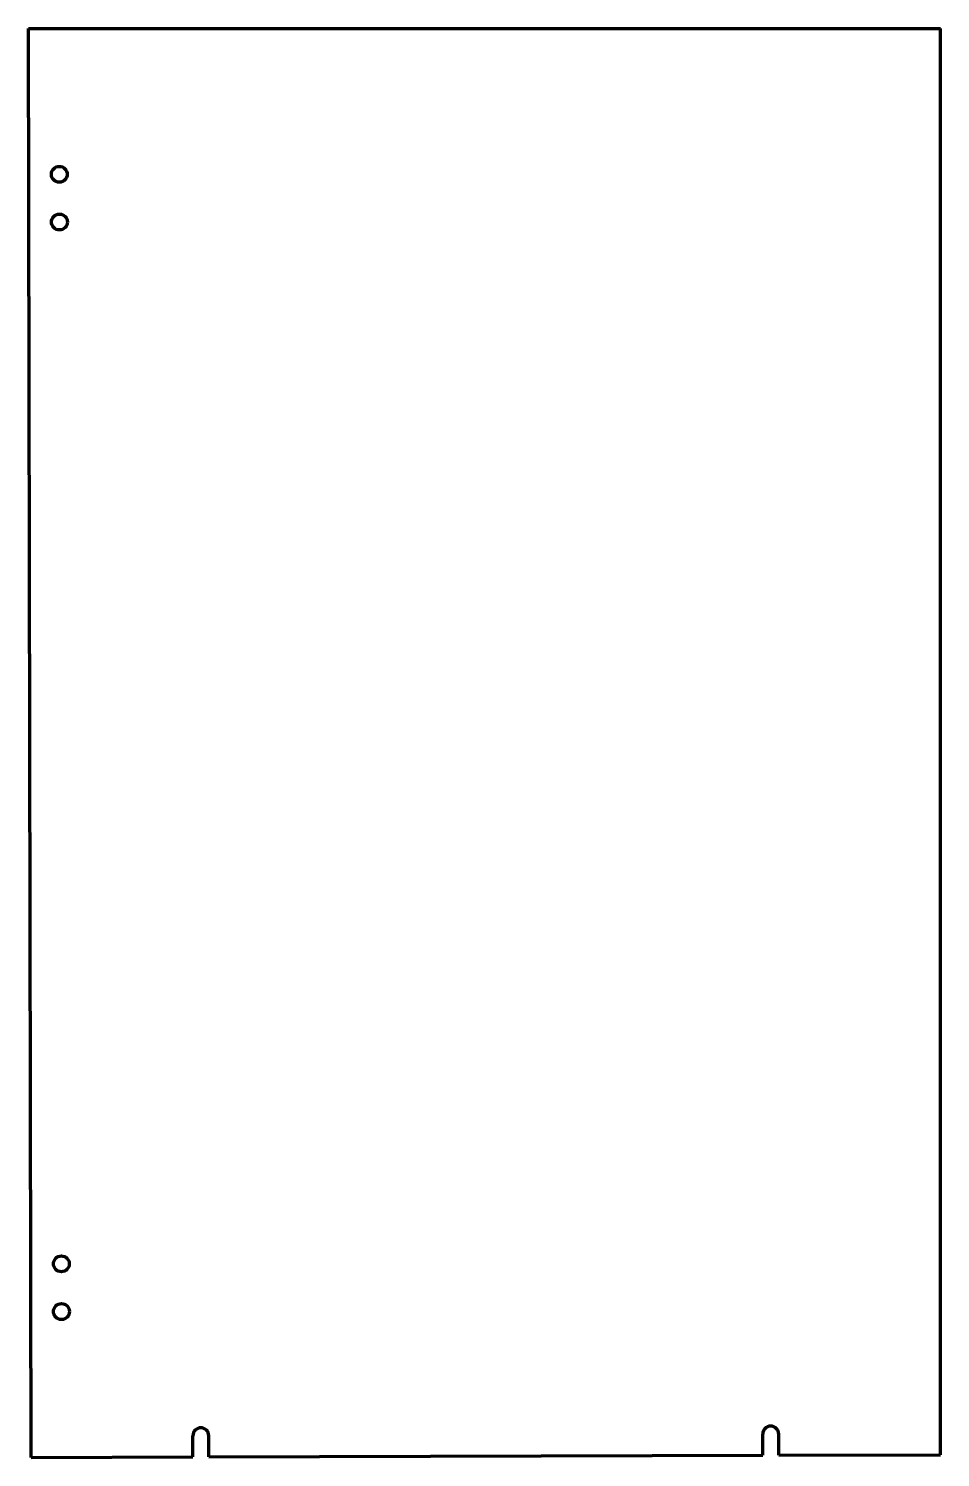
# Model space of a CAD drawing. Header units: inches. Extents: x 0 to 43, y 0 to 67.4.
import ezdxf

# ---------------------------------------------------------------- set-up
doc = ezdxf.new("R2010")
doc.units = ezdxf.units.IN
doc.header["$MEASUREMENT"] = 0
doc.layers.get('0').update_dxf_attribs({"linetype": 'CONTINUOUS'})

msp = doc.modelspace()

# ---------------------------------------------------------------- linework, layer by layer
at = {"color": 7, "lineweight": 90}
for p, q in [((0.125, 0), (0, 67.375)), ((0, 67.375), (43, 67.375)), ((43, 0.125), (43, 67.375)), ((7.75, 0.022), (7.747, 1.022)), ((8.5, 0.024), (8.497, 1.024)), ((34.625, 0.101), (34.622, 1.101)), ((35.375, 0.103), (35.372, 1.103)), ((0.125, 0), (7.75, 0.022)), ((8.5, 0.024), (34.625, 0.101)), ((35.375, 0.103), (43, 0.125))]:
    msp.add_line(p, q, dxfattribs=at)
for centre in [(1.45, 60.503), (1.454, 58.253), (1.546, 9.128), (1.55, 6.878)]:
    msp.add_circle(centre, 0.375, dxfattribs=at)
for centre in [(8.122, 1.023), (34.997, 1.102)]:
    msp.add_arc(centre, 0.375, 0.16704, 180.16704, dxfattribs=at)

doc.saveas('drawing.dxf')
